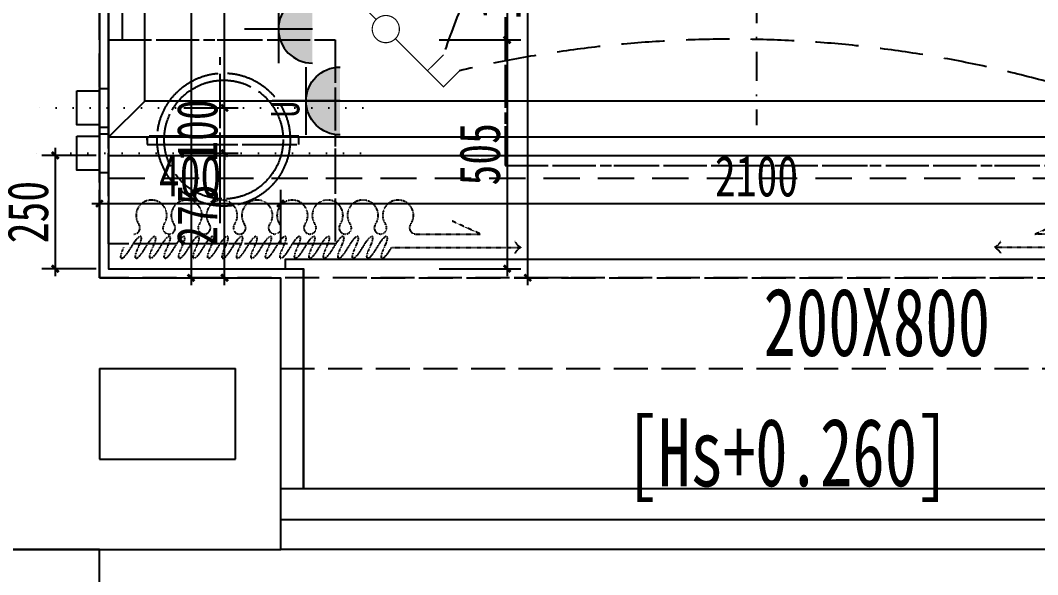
# Model space of a CAD drawing. Header units: millimetres. Extents: x -297 to 39764, y -29258 to 20315.
# Drawn here: x 16687 to 18932, y -27097 to -25874 of the extents above; entities that cross this region are included whole.
import ezdxf

# ---------------------------------------------------------------- set-up
doc = ezdxf.new("R2010")
doc.units = ezdxf.units.MM
for name, pattern in [('_DASH', [0.6, 0.4, -0.2]), ('DASH', [0.35, 0.25, -0.1]), ('DASHDOT2', [12.7, 6.35, -3.175, 0, -3.175]), ('DOT2', [0.125, 0, -0.125]), ('HIDDEN', [9.525, 6.35, -3.175])]:
    doc.linetypes.add(name, pattern=pattern)
doc.layers.get('Defpoints').update_dxf_attribs({"color": 250})
for name, color, linetype in [('.-P平面尺寸', 30, 'DASH'), ('.-P建筑梁位', 4, 'Continuous'), ('.P-墙体尺寸标注', 252, 'Continuous'), ('.P-家具虚线层', 250, 'Continuous'), ('.p-灯具连线', 6, 'Continuous'), ('.P-窗帘', 250, 'Continuous'), ('.P-装饰轮廓', 180, 'Continuous'), ('.PC-天花尺寸标注', 252, 'Continuous'), ('.PC-天花灯具', 203, 'Continuous'), ('.PC-天花造型', 163, 'Continuous'), ('.PC-灯具尺寸标注', 252, 'Continuous'), ('.PC-综合天花虚线层', 14, 'DASHDOT2'), ('.PF-活动家具', 141, 'Continuous'), ('.PF-窗台面', 43, 'Continuous'), ('.ZD-开关', 43, 'Continuous'), ('.ZD-强电开关', 183, 'Continuous'), ('.ZD-强电插座', 43, 'Continuous'), ('.ZD-插座标注', 252, 'Continuous'), ('.ZD-插座虚线层', 214, 'DASH'), ('.ZD-点位引线', 1, 'Continuous'), ('.ZD-点位标注', 252, 'Continuous'), ('A-Wall', 2, 'Continuous'), ('C-窗帘', 252, 'Continuous'), ('P-平面灯具', 203, 'Continuous'), ('WINDOW', 4, 'Continuous'), ('Y-移动家具', 141, 'Continuous')]:
    doc.layers.add(name, color=color, linetype=linetype)
doc.styles.add('宋体', font='', dxfattribs={"width": 0.7, "height": 5})
doc.styles.add('文字样式', font='', dxfattribs={"width": 0.75})
doc.styles.get('宋体').set_extended_font_data('SimSun')
doc.styles.get('文字样式').set_extended_font_data('SimSun')
doc.dimstyles.new('西安1-40（内部尺寸）', dxfattribs={"dimscale": 30, "dimtxt": 3, "dimasz": 0.5, "dimexe": 1, "dimexo": 1, "dimgap": 0.5, "dimtad": 1, "dimdec": 0, "dimrnd": 5, "dimtxsty": '文字样式', "dimblk": 'ARCHTICK', "dimcen": 1, "dimdle": 0.55, "dimclrd": 252, "dimclre": 252, "dimclrt": 30, "dimadec": 0, "dimazin": 0, "dimtfac": 1, "dimtdec": 0, "dimtix": 1, "dimtmove": 2, "dimatfit": 3, "dimfxl": 5, "dimfxlon": 1, "dimarcsym": 0})

# ---------------------------------------------------------------- blocks, each defined once
blk = doc.blocks.new('xc18001')
at = {"layer": 'P-平面灯具', "color": 250, "linetype": 'DASH', "ltscale": 0.5}
for p, q in [((387.9, -85.3, 0), (368.9, -85.3, 0)), ((378.4, -85.3, 0), (387.9, -85.3, 0)), ((368.9, -420, 0), (387.9, -420, 0))]:
    blk.add_line(p, q, dxfattribs=at)
at = {"layer": 'P-平面灯具', "color": 250, "linetype": 'DASH', "ltscale": 200}
for p, q in [((368.9, -85.3, 0), (368.9, -420, 0)), ((387.9, -420, 0), (387.9, -85.3, 0)), ((195.3, -246.3, 0), (561.6, -246.3, 0))]:
    blk.add_line(p, q, dxfattribs=at)
at = {"layer": 'P-平面灯具', "linetype": 'DASH', "ltscale": 200}
blk.add_circle((380, -254.2, 0), 146.8, dxfattribs=at)
at = {"layer": 'P-平面灯具', "color": 250, "linetype": 'DASH', "ltscale": 200}
blk.add_circle((380, -254.2, 0), 131.1, dxfattribs=at)
at = {"layer": 'Y-移动家具', "linetype": 'DASH', "ltscale": 100}
for p, q in [((150, -500.1, 0), (150, 0, 0)), ((150, 0, 0), (600, 0, 0)), ((2200, 0, 0), (600, 0, 0)), ((600, 0, 0), (600, -500.1, 0)), ((2200, -30, 0), (600, -30, 0)), ((600, -500.1, 0), (150, -500.1, 0))]:
    blk.add_line(p, q, dxfattribs=at)
at = {"layer": 'Y-移动家具', "linetype": 'DASH', "ltscale": 0.5}
blk.add_line((600, 0, 0), (600, -30, 0), dxfattribs=at)
at = {"layer": 'Y-移动家具', "color": 250, "linetype": 'DASH', "ltscale": 100, "elevation": 0}
blk.add_lwpolyline([(650, -875.1), (322.5, -875.1), (322.5, -2443.2), (2477.5, -2443.2), (2477.5, -875.1), (2150, -875.1)], dxfattribs=at)
blk = doc.blocks.new('_ArchTick')
at = {"color": 0, "linetype": 'ByBlock', "const_width": 0.4}
blk.add_lwpolyline([(-0.5, -0.5), (0.5, 0.5)], dxfattribs=at)
blk = doc.blocks.new('*D155')
at = {"layer": '.-P平面尺寸', "color": 252, "linetype": 'ByBlock', "lineweight": -2, "transparency": 16777216}
for p, q in [((17611.6, -25117.1), (17791.6, -25117.1)), ((17761.6, -25100.6), (17761.6, -25933.6)), ((17611.6, -25917.1), (17791.6, -25917.1))]:
    blk.add_line(p, q, dxfattribs=at)
at = {"layer": 'Defpoints', "color": 0, "linetype": 'ByBlock', "transparency": 16777216}
for p in [(17382, -25117.1, 0), (17382, -25917.1), (17761.6, -25917.1)]:
    blk.add_point(p, dxfattribs=at)
at = {"layer": '.-P平面尺寸', "color": 252, "linetype": 'ByBlock', "lineweight": -2, "transparency": 16777216, "xscale": 15, "yscale": 15, "zscale": 15}
for p, rotation in [((17761.6, -25117.1), 90), ((17761.6, -25917.1), 270)]:
    blk.add_blockref('_ArchTick', p, dxfattribs=dict(at, rotation=rotation))
at = {"layer": '.-P平面尺寸', "color": 30, "linetype": 'ByBlock', "transparency": 16777216, "insert": (17701.6, -25517.1), "char_height": 90, "attachment_point": 5, "rotation": 90, "style": '文字样式'}
blk.add_mtext('800', dxfattribs=at)
blk = doc.blocks.new('*D156')
at = {"layer": '.-P平面尺寸', "color": 252, "linetype": 'ByBlock', "lineweight": -2, "transparency": 16777216}
for p, q in [((17761.6, -25900.6), (17761.6, -26438.6)), ((17611.6, -25917.1), (17791.6, -25917.1)), ((17611.6, -26422.1), (17791.6, -26422.1))]:
    blk.add_line(p, q, dxfattribs=at)
at = {"layer": 'Defpoints', "color": 0, "linetype": 'ByBlock', "transparency": 16777216}
for p in [(17382, -25917.1), (17182, -26422.1), (17761.6, -26422.1)]:
    blk.add_point(p, dxfattribs=at)
at = {"layer": '.-P平面尺寸', "color": 252, "linetype": 'ByBlock', "lineweight": -2, "transparency": 16777216, "xscale": 15, "yscale": 15, "zscale": 15}
for p, rotation in [((17761.6, -25917.1), 90), ((17761.6, -26422.1), 270)]:
    blk.add_blockref('_ArchTick', p, dxfattribs=dict(at, rotation=rotation))
at = {"layer": '.-P平面尺寸', "color": 30, "linetype": 'ByBlock', "transparency": 16777216, "insert": (17701.6, -26169.6), "char_height": 90, "attachment_point": 5, "rotation": 90, "style": '文字样式'}
blk.add_mtext('505', dxfattribs=at)
blk = doc.blocks.new('cl')
at = {"layer": 'C-窗帘', "color": 251, "linetype": 'DASH', "ltscale": 0.3}
blk.add_line((568.7, 29.4), (854.1, 29.4), dxfattribs=at)
at = {"layer": 'C-窗帘', "linetype": 'DASH', "ltscale": 0.3}
for p, q in [((622.1, 0), (765.2, 0)), ((765.2, 0), (702.2, -28.7))]:
    blk.add_line(p, q, dxfattribs=at)
at = {"layer": 'C-窗帘', "color": 251, "linetype": 'DASH', "ltscale": 0.3, "extrusion": (0, 0, -1)}
for centre, major_axis, ratio, start_param, end_param in [((-14.2, 29.4), (-13.7, 23.8), 0.254545, -1.424879, 1.716714), ((17.8, 29.4), (-13.7, 23.8), 0.254545, -1.424879, 1.716714), ((49.7, 29.4), (-13.7, 23.8), 0.254545, -1.424879, 1.716714), ((81.6, 29.4), (-13.7, 23.8), 0.254545, -1.424879, 1.716714), ((113.6, 29.4), (-13.7, 23.8), 0.254545, -1.424879, 1.716714), ((145.5, 29.4), (-13.7, 23.8), 0.254545, -1.424879, 1.716714), ((177.4, 29.4), (-13.7, 23.8), 0.254545, -1.424879, 1.716714), ((209.4, 29.4), (-13.7, 23.8), 0.254545, -1.424879, 1.716714), ((241.3, 29.4), (-13.7, 23.8), 0.254545, -1.424879, 1.716714), ((273.3, 29.4), (-13.7, 23.8), 0.254545, -1.424879, 1.716714), ((305.2, 29.4), (-13.7, 23.8), 0.254545, -1.424879, 1.716714), ((337.1, 29.4), (-13.7, 23.8), 0.254545, -1.424879, 1.716714), ((369.1, 29.4), (-13.7, 23.8), 0.254545, -1.424879, 1.716714), ((401, 29.4), (-13.7, 23.8), 0.254545, -1.424879, 1.716714), ((432.9, 29.4), (-13.7, 23.8), 0.254545, -1.424879, 1.716714), ((464.9, 29.4), (-13.7, 23.8), 0.254545, -1.424879, 1.716714), ((496.8, 29.4), (-13.7, 23.8), 0.254545, -1.424879, 1.716714), ((528.8, 29.4), (-13.7, 23.8), 0.254545, -1.424879, 1.716714), ((560.7, 29.4), (-13.7, 23.8), 0.254545, -1.424879, 1.716714), ((1.8, 29.4), (-13.7, 23.8), 0.254545, 1.716714, 4.858306), ((33.7, 29.4), (-13.7, 23.8), 0.254545, 1.716714, 4.858306), ((65.7, 29.4), (-13.7, 23.8), 0.254545, 1.716714, 4.858306), ((97.6, 29.4), (-13.7, 23.8), 0.254545, 1.716714, 4.858306), ((129.5, 29.4), (-13.7, 23.8), 0.254545, 1.716714, 4.858306), ((161.5, 29.4), (-13.7, 23.8), 0.254545, 1.716714, 4.858306), ((193.4, 29.4), (-13.7, 23.8), 0.254545, 1.716714, 4.858306), ((225.4, 29.4), (-13.7, 23.8), 0.254545, 1.716714, 4.858306), ((257.3, 29.4), (-13.7, 23.8), 0.254545, 1.716714, 4.858306), ((289.2, 29.4), (-13.7, 23.8), 0.254545, 1.716714, 4.858306), ((321.2, 29.4), (-13.7, 23.8), 0.254545, 1.716714, 4.858306), ((353.1, 29.4), (-13.7, 23.8), 0.254545, 1.716714, 4.858306), ((385, 29.4), (-13.7, 23.8), 0.254545, 1.716714, 4.858306), ((417, 29.4), (-13.7, 23.8), 0.254545, 1.716714, 4.858306), ((448.9, 29.4), (-13.7, 23.8), 0.254545, 1.716714, 4.858306), ((480.8, 29.4), (-13.7, 23.8), 0.254545, 1.716714, 4.858306), ((512.8, 29.4), (-13.7, 23.8), 0.254545, 1.716714, 4.858306), ((544.7, 29.4), (-13.7, 23.8), 0.254545, 1.716714, 4.858306), ((867.7, 56.1), (21.2, 21.2), 1, 2.826963, 3.458933), ((867.7, 2.6), (21.2, 21.2), 1, 4.395049, 5.027018)]:
    blk.add_ellipse(centre, major_axis=major_axis, ratio=ratio, start_param=start_param, end_param=end_param, dxfattribs=at)
at = {"layer": 'C-窗帘', "linetype": 'DASH', "ltscale": 0.3, "extrusion": (0, 0, -1)}
for centre, major_axis, start_param, end_param in [((0, -13.6), (-9.64, 9.64), 0.785455, 2.971795), ((77.8, -13.6), (-9.64, 9.64), 4.8823, 9.25498), ((155.5, -13.6), (9.64, 9.64), 3.311504, 7.684184), ((233.3, -13.6), (9.64, 9.64), 3.311504, 7.684184), ((388.8, -13.7), (-9.64, 9.64), 4.8823, 9.25498), ((466.6, -13.7), (9.64, 9.64), 3.311504, 7.684184), ((544.3, -13.7), (-9.64, 9.64), 4.8823, 9.25498), ((38.9, -41.1), (-24, 24), 3.927048, 6.113388), ((38.9, -41.1), (24, 24), 0.169911, 2.356251), ((116.6, -41.1), (24, 24), 2.356251, 4.542591), ((116.6, -41.1), (-24, 24), 1.740708, 3.927048), ((194.4, -41.1), (24, 24), 2.356251, 4.542591), ((194.4, -41.1), (-24, 24), 1.740708, 3.927048), ((272.2, -41.1), (-24, 24), 3.927048, 6.113388), ((272.2, -41.1), (-24, 24), 1.740708, 3.927048), ((311, -13.7), (-9.64, 9.64), 4.8823, 7.06864), ((311, -13.7), (-9.64, 9.64), 0.785455, 2.971795), ((349.9, -41.1), (24, 24), 2.356251, 4.542591), ((349.9, -41.1), (-24, 24), 1.740708, 3.927048), ((427.7, -41.2), (24, 24), 2.356251, 4.542591), ((427.7, -41.2), (24, 24), 0.169911, 2.356251), ((505.4, -41.2), (-24, 24), 3.927048, 6.113388), ((505.4, -41.2), (24, 24), 0.169911, 2.356251), ((583.2, -41.2), (-24, 24), 3.927048, 6.113388), ((583.2, -41.2), (-24, 24), 1.740708, 3.927048), ((622.1, -13.7), (-9.64, 9.64), 4.8823, 7.06864)]:
    blk.add_ellipse(centre, major_axis=major_axis, ratio=1, start_param=start_param, end_param=end_param, dxfattribs=at)
blk = doc.blocks.new('ttrutuuyyy')
at = {"layer": '.P-家具虚线层', "color": 250, "linetype": '_DASH', "ltscale": 200}
for p, q in [((36881.9, -24317.1, 0), (36881.9, -25917.1, 0)), ((36911.9, -24317.1, 0), (36911.9, -25917.1, 0)), ((36881.9, -25917.1, 0), (36911.9, -25917.1, 0)), ((36881.9, -26367.1, 0), (36881.9, -25917.1, 0)), ((36881.9, -25917.1, 0), (37382, -25917.1, 0)), ((37382, -25917.1, 0), (37382, -26367.1, 0)), ((37128.2, -26321.8, 0), (37128.2, -25955.5, 0)), ((36967.2, -26138.7, 0), (36967.2, -26129.2, 0)), ((37301.9, -26129.2, 0), (36967.2, -26129.2, 0)), ((36967.2, -26129.2, 0), (36967.2, -26148.1, 0)), ((37301.9, -26148.1, 0), (37301.9, -26129.2, 0)), ((36967.2, -26148.1, 0), (37301.9, -26148.1, 0)), ((37382, -26367.1, 0), (36881.9, -26367.1, 0))]:
    blk.add_line(p, q, dxfattribs=at)
at = {"layer": '.P-家具虚线层', "color": 250, "linetype": '_DASH', "ltscale": 200, "elevation": 0}
blk.add_lwpolyline([(37757, -25867.1), (37757, -26194.6), (39325.1, -26194.6), (39325.1, -24039.6), (37757, -24039.6), (37757, -24367.1)], dxfattribs=at)
at = {"layer": '.P-家具虚线层', "color": 250, "linetype": '_DASH', "ltscale": 200}
for radius in [146.8, 131.1]:
    blk.add_circle((37136.1, -26137.1, 0), radius, dxfattribs=at)
blk = doc.blocks.new('A$Cd2e37dc6')
at = {"layer": '.-P建筑梁位', "color": 4, "linetype": 'DASH', "ltscale": 300}
for p, q in [((12800, 3078.4), (10500, 3078.4)), ((10500, 3078.4), (12800, 3078.4)), ((10300, 2878.4, 0), (13000, 2878.4))]:
    blk.add_line(p, q, dxfattribs=at)
blk.add_lwpolyline([(12800, 4978.4), (12800, 3078.4), (9900, 3078.4), (9900, 6378.4)], dxfattribs=at)
at = {"layer": '.-P建筑梁位', "color": 250, "linetype": 'DASH', "ltscale": 300, "style": '宋体', "width": 0.7}
for s, p in [('200X800', (11365.4, 2905.8)), ('[Hs+0.260]', (11061.5, 2618.4))]:
    blk.add_text(s, height=150, dxfattribs=at).set_placement(p)
blk = doc.blocks.new('*D725')
at = {"layer": '.P-墙体尺寸标注', "color": 252, "linetype": 'ByBlock', "lineweight": -2, "transparency": 16777216}
for p, q in [((16861.9, -26368.3), (16861.9, -26248.3)), ((17261.9, -26368.3), (17261.9, -26248.3)), ((16845.4, -26278.3), (17278.4, -26278.3))]:
    blk.add_line(p, q, dxfattribs=at)
at = {"layer": 'Defpoints', "color": 0, "linetype": 'ByBlock', "transparency": 16777216}
for p in [(17261.9, -26278.3), (16861.9, -26442.1), (17261.9, -26442.1)]:
    blk.add_point(p, dxfattribs=at)
at = {"layer": '.P-墙体尺寸标注', "color": 252, "linetype": 'ByBlock', "lineweight": -2, "transparency": 16777216, "xscale": 15, "yscale": 15, "zscale": 15, "rotation": 180}
blk.add_blockref('_ArchTick', (16861.9, -26278.3), dxfattribs=at)
at = {"layer": '.P-墙体尺寸标注', "color": 252, "linetype": 'ByBlock', "lineweight": -2, "transparency": 16777216, "xscale": 15, "yscale": 15, "zscale": 15}
blk.add_blockref('_ArchTick', (17261.9, -26278.3), dxfattribs=at)
at = {"layer": '.P-墙体尺寸标注', "color": 30, "linetype": 'ByBlock', "transparency": 16777216, "insert": (17061.9, -26218.3), "char_height": 90, "attachment_point": 5, "style": '文字样式'}
blk.add_mtext('400', dxfattribs=at)
blk = doc.blocks.new('*D726')
at = {"layer": '.P-墙体尺寸标注', "color": 252, "linetype": 'ByBlock', "lineweight": -2, "transparency": 16777216}
for p, q in [((17261.9, -26368.3), (17261.9, -26248.3)), ((19361.9, -26368.3), (19361.9, -26248.3)), ((17245.4, -26278.3), (19378.4, -26278.3))]:
    blk.add_line(p, q, dxfattribs=at)
at = {"layer": 'Defpoints', "color": 0, "linetype": 'ByBlock', "transparency": 16777216}
for p in [(19361.9, -26278.3), (17261.9, -26442.1), (19361.9, -26442.1)]:
    blk.add_point(p, dxfattribs=at)
at = {"layer": '.P-墙体尺寸标注', "color": 252, "linetype": 'ByBlock', "lineweight": -2, "transparency": 16777216, "xscale": 15, "yscale": 15, "zscale": 15, "rotation": 180}
blk.add_blockref('_ArchTick', (17261.9, -26278.3), dxfattribs=at)
at = {"layer": '.P-墙体尺寸标注', "color": 252, "linetype": 'ByBlock', "lineweight": -2, "transparency": 16777216, "xscale": 15, "yscale": 15, "zscale": 15}
blk.add_blockref('_ArchTick', (19361.9, -26278.3), dxfattribs=at)
at = {"layer": '.P-墙体尺寸标注', "color": 30, "linetype": 'ByBlock', "transparency": 16777216, "insert": (18311.9, -26218.3), "char_height": 90, "attachment_point": 5, "style": '文字样式'}
blk.add_mtext('2100', dxfattribs=at)
blk = doc.blocks.new('*D734')
at = {"layer": '.P-墙体尺寸标注', "color": 252, "linetype": 'ByBlock', "lineweight": -2, "transparency": 16777216}
for p, q in [((17064.1, -23175.6), (17064.1, -26458.6)), ((16974.1, -23192.1), (17094.1, -23192.1)), ((16974.1, -26442.1), (17094.1, -26442.1))]:
    blk.add_line(p, q, dxfattribs=at)
at = {"layer": 'Defpoints', "color": 0, "linetype": 'ByBlock', "transparency": 16777216}
for p in [(16861.9, -23192.1, 0), (16861.9, -26442.1), (17064.1, -26442.1)]:
    blk.add_point(p, dxfattribs=at)
at = {"layer": '.P-墙体尺寸标注', "color": 252, "linetype": 'ByBlock', "lineweight": -2, "transparency": 16777216, "xscale": 15, "yscale": 15, "zscale": 15}
for p, rotation in [((17064.1, -23192.1), 90), ((17064.1, -26442.1), 270)]:
    blk.add_blockref('_ArchTick', p, dxfattribs=dict(at, rotation=rotation))
at = {"layer": '.P-墙体尺寸标注', "color": 30, "linetype": 'ByBlock', "transparency": 16777216, "insert": (17004.1, -24817.1), "char_height": 90, "attachment_point": 5, "rotation": 90, "style": '文字样式'}
blk.add_mtext('3250', dxfattribs=at)
blk = doc.blocks.new('*D811')
at = {"layer": '.PC-天花尺寸标注', "color": 252, "linetype": 'ByBlock', "lineweight": -2, "transparency": 16777216}
for p, q in [((16854.6, -26172.1), (16734.6, -26172.1)), ((16764.6, -26155.6), (16764.6, -26438.6)), ((16854.6, -26422.1), (16734.6, -26422.1))]:
    blk.add_line(p, q, dxfattribs=at)
at = {"layer": 'Defpoints', "color": 0, "linetype": 'ByBlock', "transparency": 16777216}
for p in [(19741.9, -26172.1), (16764.6, -26422.1), (17311.9, -26422.1, 0)]:
    blk.add_point(p, dxfattribs=at)
at = {"layer": '.PC-天花尺寸标注', "color": 252, "linetype": 'ByBlock', "lineweight": -2, "transparency": 16777216, "xscale": 15, "yscale": 15, "zscale": 15}
for p, rotation in [((16764.6, -26172.1), 90), ((16764.6, -26422.1), 270)]:
    blk.add_blockref('_ArchTick', p, dxfattribs=dict(at, rotation=rotation))
at = {"layer": '.PC-天花尺寸标注', "color": 30, "linetype": 'ByBlock', "transparency": 16777216, "insert": (16704.6, -26297.1), "char_height": 90, "attachment_point": 5, "rotation": 90, "style": '文字样式'}
blk.add_mtext('250', dxfattribs=at)
blk = doc.blocks.new('*D861')
at = {"layer": '.PC-灯具尺寸标注', "color": 252, "linetype": 'ByBlock', "lineweight": -2, "transparency": 16777216}
for p, q in [((17897, -25117.1), (17777, -25117.1)), ((17807, -26458.6), (17807, -25100.6)), ((17897, -26442.1), (17777, -26442.1))]:
    blk.add_line(p, q, dxfattribs=at)
at = {"layer": 'Defpoints', "color": 0, "linetype": 'ByBlock', "transparency": 16777216}
for p in [(17807, -25117.1), (18311.9, -25117.1), (18311.9, -26442.1)]:
    blk.add_point(p, dxfattribs=at)
at = {"layer": '.PC-灯具尺寸标注', "color": 252, "linetype": 'ByBlock', "lineweight": -2, "transparency": 16777216, "xscale": 15, "yscale": 15, "zscale": 15}
for p, rotation in [((17807, -25117.1), 90), ((17807, -26442.1), 270)]:
    blk.add_blockref('_ArchTick', p, dxfattribs=dict(at, rotation=rotation))
at = {"layer": '.PC-灯具尺寸标注', "color": 30, "linetype": 'ByBlock', "transparency": 16777216, "insert": (17747, -25779.6), "char_height": 90, "attachment_point": 5, "rotation": 90, "style": '文字样式'}
blk.add_mtext('1325', dxfattribs=at)
blk = doc.blocks.new('插座（多个）')
at = {"layer": '.ZD-强电插座'}
h = blk.add_hatch(color=256, dxfattribs=at)
h.paths.add_polyline_path([(0, -600), (300, -600, 0.414214), (0, -300)])
h.paths.add_polyline_path([(-300, -600), (0, -600), (0, -300, 0.414214)])
for p, q in [((0, -600), (0, 0)), ((300, -300), (-300, -300))]:
    blk.add_line(p, q, dxfattribs=at)
blk.add_arc((0, -600), 300, 0, 180, dxfattribs=at)
at = {"layer": '.ZD-强电插座', "style": '文字样式', "width": 0.85}
blk.add_attdef('212', (81.7, 0), '', height=200, dxfattribs=at)
blk = doc.blocks.new('DHXBHXA$C77BD43D8')
at = {"const_width": 2.5}
for points in [[(-21.2, -21.2, -1), (21.2, 21.2), (127.3, 127.3), (162.6, 91.9)], [(21.2, 21.2, -1), (-21.2, -21.2), (-127.3, -127.3), (-162.6, -91.9)]]:
    blk.add_lwpolyline(points, format="xyb", dxfattribs=at)
for points in [[(91.9, 91.9), (127.3, 56.6)], [(-91.9, -91.9), (-127.3, -56.6)]]:
    blk.add_lwpolyline(points, dxfattribs=at)
blk = doc.blocks.new('2312')
at = {"layer": '.ZD-强电开关', "color": 6, "linetype": 'ByBlock', "ltscale": 0.1}
for points in [[(-50, 43), (-50, -43), (-70, -43), (-70, 43)], [(0, -37.5), (-50, -37.5), (-50, 37.5), (0, 37.5)]]:
    blk.add_lwpolyline(points, close=True, dxfattribs=at)
blk = doc.blocks.new('*D923')
at = {"layer": '.ZD-插座标注', "color": 252, "linetype": 'ByBlock', "lineweight": -2, "transparency": 16777216}
for p, q in [((17048.2, -25117.1), (17168.2, -25117.1)), ((17138.2, -26083.6), (17138.2, -25100.6)), ((17048.2, -26067.1), (17168.2, -26067.1))]:
    blk.add_line(p, q, dxfattribs=at)
at = {"layer": 'Defpoints', "color": 0, "linetype": 'ByBlock', "transparency": 16777216}
for p in [(16911.9, -25117.1, 0), (17138.2, -25117.1), (16861.9, -26067.1, 0)]:
    blk.add_point(p, dxfattribs=at)
at = {"layer": '.ZD-插座标注', "color": 252, "linetype": 'ByBlock', "lineweight": -2, "transparency": 16777216, "xscale": 15, "yscale": 15, "zscale": 15}
for p, rotation in [((17138.2, -25117.1), 90), ((17138.2, -26067.1), 270)]:
    blk.add_blockref('_ArchTick', p, dxfattribs=dict(at, rotation=rotation))
at = {"layer": '.ZD-插座标注', "color": 30, "linetype": 'ByBlock', "transparency": 16777216, "insert": (17078.2, -25592.1), "char_height": 90, "attachment_point": 5, "rotation": 90, "style": '文字样式'}
blk.add_mtext('950', dxfattribs=at)
blk = doc.blocks.new('*D987')
at = {"layer": '.ZD-点位标注', "color": 252, "linetype": 'ByBlock', "lineweight": -2, "transparency": 16777216}
for p, q in [((17138.2, -26458.6), (17138.2, -26150.6)), ((17048.2, -26167.1), (17168.2, -26167.1)), ((17048.2, -26442.1), (17168.2, -26442.1))]:
    blk.add_line(p, q, dxfattribs=at)
at = {"layer": 'Defpoints', "color": 0, "linetype": 'ByBlock', "transparency": 16777216}
for p in [(16861.9, -26167.1, 0), (17138.2, -26167.1), (16861.9, -26442.1)]:
    blk.add_point(p, dxfattribs=at)
at = {"layer": '.ZD-点位标注', "color": 252, "linetype": 'ByBlock', "lineweight": -2, "transparency": 16777216, "xscale": 15, "yscale": 15, "zscale": 15}
for p, rotation in [((17138.2, -26167.1), 90), ((17138.2, -26442.1), 270)]:
    blk.add_blockref('_ArchTick', p, dxfattribs=dict(at, rotation=rotation))
at = {"layer": '.ZD-点位标注', "color": 30, "linetype": 'ByBlock', "transparency": 16777216, "insert": (17078.2, -26304.6), "char_height": 90, "attachment_point": 5, "rotation": 90, "style": '文字样式'}
blk.add_mtext('275', dxfattribs=at)
blk = doc.blocks.new('*D988')
at = {"layer": '.ZD-点位标注', "color": 252, "linetype": 'ByBlock', "lineweight": -2, "transparency": 16777216}
for p, q in [((17138.2, -26067.1), (17138.2, -26052.1)), ((17048.2, -26067.1), (17168.2, -26067.1)), ((17138.2, -26167.1), (17138.2, -26067.1)), ((17048.2, -26167.1), (17168.2, -26167.1)), ((17138.2, -26167.1), (17138.2, -26182.1))]:
    blk.add_line(p, q, dxfattribs=at)
at = {"layer": 'Defpoints', "color": 0, "linetype": 'ByBlock', "transparency": 16777216}
for p in [(16861.9, -26067.1, 0), (17138.2, -26067.1), (16861.9, -26167.1, 0)]:
    blk.add_point(p, dxfattribs=at)
at = {"layer": '.ZD-点位标注', "color": 252, "linetype": 'ByBlock', "lineweight": -2, "transparency": 16777216, "xscale": 15, "yscale": 15, "zscale": 15}
for p, rotation in [((17138.2, -26067.1), 270), ((17138.2, -26167.1), 90)]:
    blk.add_blockref('_ArchTick', p, dxfattribs=dict(at, rotation=rotation))
at = {"layer": '.ZD-点位标注', "color": 30, "linetype": 'ByBlock', "transparency": 16777216, "insert": (17078.2, -26117.1), "char_height": 90, "attachment_point": 5, "rotation": 90, "style": '文字样式'}
blk.add_mtext('100', dxfattribs=at)

msp = doc.modelspace()

# ---------------------------------------------------------------- linework, layer by layer
at = {"layer": '.p-灯具连线', "color": 6, "linetype": 'HIDDEN', "ltscale": 15, "elevation": 0}
msp.add_lwpolyline([(17656.6, -25985.1, -0.195747), (19611.9, -26292.1, 0.066049), (19294.1, -22900.2, 0.747916)], format="xyb", dxfattribs=at)
at = {"layer": '.p-灯具连线', "color": 6, "linetype": 'HIDDEN', "ltscale": 15}
msp.add_lwpolyline([(19258.7, -22935.5, -0.258546), (18311.9, -25117.1, 0.18951), (17621.2, -25949.8, 0.118211)], format="xyb", dxfattribs=at)
at = {"layer": '.P-装饰轮廓'}
msp.add_line((17311.9, -26908.1), (17311.9, -26422.1, 0), dxfattribs=at)
at = {"layer": '.P-装饰轮廓', "elevation": 0}
msp.add_lwpolyline([(18761.9, -22762.1), (18681.9, -22762.1), (18681.9, -23212.1), (16881.9, -23212.1), (16881.9, -26422.1), (17311.9, -26422.1)], dxfattribs=at)
at = {"layer": '.PC-天花灯具', "linetype": '_DASH', "ltscale": 200}
msp.add_line((16881.9, -26222.1), (19741.9, -26222.1), dxfattribs=at)
at = {"layer": '.PC-天花造型', "color": 75}
msp.add_line((16881.9, -26132.1, 0), (16961.9, -26052.1), dxfattribs=at)
at = {"layer": '.PC-天花造型'}
msp.add_line((16881.9, -26172.1), (19741.9, -26172.1), dxfattribs=at)
msp.add_lwpolyline([(19741.9, -26132.1), (16881.9, -26132.1), (16881.9, -23862.1), (19741.9, -23862.1)], close=True, dxfattribs=at)
at = {"layer": '.PC-天花造型', "color": 75}
msp.add_lwpolyline([(19661.9, -26052.1), (16961.9, -26052.1), (16961.9, -23942.1), (19661.9, -23942.1)], close=True, dxfattribs=at)
at = {"layer": '.PC-综合天花虚线层', "linetype": 'DASHDOT2', "ltscale": 10}
msp.add_line((18311.9, -24037.1), (18311.9, -26105.6), dxfattribs=at)
at = {"layer": '.PF-窗台面', "ltscale": 0.5, "elevation": 0}
msp.add_lwpolyline([(19311.9, -26908.1), (19311.9, -26422.1), (19351.9, -26422.1), (19351.9, -26402.1), (17271.9, -26402.1), (17271.9, -26422.1), (17311.9, -26422.1), (17311.9, -26908.1)], dxfattribs=at)
at = {"layer": '.ZD-强电开关', "color": 1, "elevation": 0}
msp.add_lwpolyline([(16881.9, -26067.1, 0, 25, 0), (16981.9, -26067.1, 0, 0, 0), (17181.9, -26067.1, 0, 0, 0), (17181.9, -25893.2, 0, 0, 0), (17493.9, -25893.2, 0, 0, 0)], format="xyseb", dxfattribs=at)
at = {"layer": '.ZD-插座虚线层', "linetype": 'DOT2', "ltscale": 300}
for p, q in [((17443.3, -26067.1, 0), (16707.4, -26067.1, 0)), ((17438.2, -26167.1, 0), (16707.4, -26167.1, 0))]:
    msp.add_line(p, q, dxfattribs=at)
at = {"layer": '.ZD-点位引线', "color": 1, "elevation": 0}
msp.add_lwpolyline([(16881.9, -26167.1, 0, 25, 0), (16981.9, -26167.1, 0, 0, 0), (17242.9, -26167.1, 0, 0, 0), (17242.9, -26051.9, 0, 0, 0), (17242.9, -26051.9, 0, 0, 0)], format="xyseb", dxfattribs=at)
at = {"layer": 'A-Wall', "color": 7}
for p, q in [((16861.9, -23192.1, 0), (16861.9, -26442.1)), ((16861.9, -26442.1), (17261.9, -26442.1)), ((17261.9, -27042.1), (17261.9, -26442.1)), ((16861.9, -26642.1), (16861.9, -26842.1)), ((16861.9, -26642.1), (17161.9, -26642.1)), ((17161.9, -26842.1), (17161.9, -26642.1)), ((16861.9, -26842.1), (17161.9, -26842.1)), ((16661.9, -27042.1), (17261.9, -27042.1))]:
    msp.add_line(p, q, dxfattribs=at)
msp.add_lwpolyline([(15861.9, -28142.1), (16861.9, -28142.1), (16861.9, -27042.1), (16661.9, -27042.1), (16661.9, -27942.1), (15861.9, -27942.1)], close=True, dxfattribs=at)
at = {"layer": 'WINDOW'}
for p, q in [((19361.9, -26908.1), (17261.9, -26908.1)), ((19361.9, -26976.1), (17261.9, -26976.1)), ((19361.9, -27042.1), (17261.9, -27042.1))]:
    msp.add_line(p, q, dxfattribs=at)

# ---------------------------------------------------------------- block references
at = {"layer": '.-P建筑梁位'}
msp.add_blockref('A$Cd2e37dc6', (6961.9, -29520.5, 0), dxfattribs=at)
at = {"layer": '.P-家具虚线层', "linetype": 'ByBlock'}
msp.add_blockref('ttrutuuyyy', (-20000, 0), dxfattribs=at)
at = {"layer": '.P-窗帘', "xscale": -1, "rotation": 180}
msp.add_blockref('cl', (16937.8, -26345.6, 0), dxfattribs=at)
at = {"layer": '.P-窗帘', "rotation": 180}
msp.add_blockref('cl', (19691.4, -26345.6, 0), dxfattribs=at)
at = {"layer": '.PF-活动家具', "rotation": 90.00000000000001}
msp.add_blockref('xc18001', (16881.9, -26517.1, 0), dxfattribs=at)
at = {"layer": '.ZD-开关', "color": 4, "linetype": 'ByBlock', "rotation": 180}
msp.add_blockref('2312', (16811.9, -26167.1, 0), dxfattribs=at)
at = {"layer": '.ZD-强电开关', "xscale": -1}
msp.add_blockref('DHXBHXA$C77BD43D8', (17493.9, -25893.2, 0), dxfattribs=at)
at = {"layer": '.ZD-强电开关', "color": 4, "linetype": 'ByBlock', "rotation": 180}
msp.add_blockref('2312', (16811.9, -26067.1, 0), dxfattribs=at)
at = {"layer": '.ZD-强电插座'}
ref = msp.add_blockref('插座（多个）', (17242.9, -26051.9, 0), dxfattribs=dict(at, xscale=-0.2500000002328306, yscale=0.2500000002328306, zscale=0.2500000002328306, rotation=89.99999999989001))
ref.add_attrib('212', 'U', (17303.3, -26051.9, 0), dxfattribs={"height": 62.5, "rotation": 270, "style": '文字样式', "text_generation_flag": 4, "width": 0.85})
at = {"layer": '.ZD-点位引线', "xscale": 0.2500000002328306, "yscale": 0.2500000002328306, "zscale": 0.2500000002328306, "rotation": 90.00000000000001}
msp.add_blockref('插座（多个）', (17181.8, -25893.2, 0), dxfattribs=at)

# ---------------------------------------------------------------- dimensions: what is measured, and where the dimension line sits
at = {"layer": '.-P平面尺寸', "linetype": 'ByBlock'}
for base, p1, p2, picture, middle in [((17761.6, -25917.1, 0), (17382, -25117.1, 0), (17382, -25917.1, 0), '*D155', (17701.6, -25517.1, 0)), ((17761.6, -26422.1), (17382, -25917.1), (17182, -26422.1), '*D156', (17701.6, -26169.6))]:
    dim = msp.add_linear_dim(base=base, p1=p1, p2=p2, angle=90, dimstyle='西安1-40（内部尺寸）', dxfattribs=at)
    dim.commit()
    dim.dimension.update_dxf_attribs({"geometry": picture, "text_midpoint": middle})
at = {"layer": '.P-墙体尺寸标注', "color": 1, "linetype": 'ByBlock'}
dim = msp.add_linear_dim(base=(17064.1, -26442.1), p1=(16861.9, -23192.1, 0), p2=(16861.9, -26442.1), angle=90, dimstyle='西安1-40（内部尺寸）', override={"dimfxl": 3}, dxfattribs=at)
dim.commit()
dim.dimension.update_dxf_attribs({"geometry": '*D734', "text_midpoint": (17004.1, -24817.1)})
for base, p1, p2, picture, middle in [((17261.9, -26278.3), (16861.9, -26442.1), (17261.9, -26442.1), '*D725', (17061.9, -26218.3)), ((19361.9, -26278.3), (17261.9, -26442.1), (19361.9, -26442.1), '*D726', (18311.9, -26218.3))]:
    dim = msp.add_linear_dim(base=base, p1=p1, p2=p2, dimstyle='西安1-40（内部尺寸）', override={"dimfxl": 3}, dxfattribs=at)
    dim.commit()
    dim.dimension.update_dxf_attribs({"geometry": picture, "text_midpoint": middle})
at = {"layer": '.PC-天花尺寸标注', "color": 1, "linetype": 'ByBlock'}
dim = msp.add_linear_dim(base=(16764.6, -26422.1), p1=(19741.9, -26172.1), p2=(17311.9, -26422.1, 0), angle=90, dimstyle='西安1-40（内部尺寸）', override={"dimfxl": 3}, dxfattribs=at)
dim.commit()
dim.dimension.update_dxf_attribs({"geometry": '*D811', "text_midpoint": (16704.6, -26297.1)})
at = {"layer": '.PC-灯具尺寸标注', "color": 1, "linetype": 'ByBlock'}
dim = msp.add_linear_dim(base=(17807, -25117.1), p1=(18311.9, -26442.1), p2=(18311.9, -25117.1), angle=90, dimstyle='西安1-40（内部尺寸）', override={"dimfxl": 3}, dxfattribs=at)
dim.commit()
dim.dimension.update_dxf_attribs({"geometry": '*D861', "text_midpoint": (17747, -25779.6)})
at = {"layer": '.ZD-插座标注', "color": 1, "linetype": 'ByBlock'}
dim = msp.add_linear_dim(base=(17138.2, -25117.1, 0), p1=(16861.9, -26067.1, 0), p2=(16911.9, -25117.1, 0), angle=90, dimstyle='西安1-40（内部尺寸）', override={"dimfxl": 3}, dxfattribs=at)
dim.commit()
dim.dimension.update_dxf_attribs({"geometry": '*D923', "text_midpoint": (17078.2, -25592.1, 0)})
at = {"layer": '.ZD-点位标注', "color": 1, "linetype": 'ByBlock'}
for base, p1, p2, picture, middle in [((17138.2, -26067.1), (16861.9, -26167.1, 0), (16861.9, -26067.1, 0), '*D988', (17078.2, -26117.1)), ((17138.2, -26167.1), (16861.9, -26442.1), (16861.9, -26167.1, 0), '*D987', (17078.2, -26304.6))]:
    dim = msp.add_linear_dim(base=base, p1=p1, p2=p2, angle=90, dimstyle='西安1-40（内部尺寸）', override={"dimfxl": 3}, dxfattribs=at)
    dim.commit()
    dim.dimension.update_dxf_attribs({"geometry": picture, "text_midpoint": middle})

doc.saveas('drawing.dxf')
